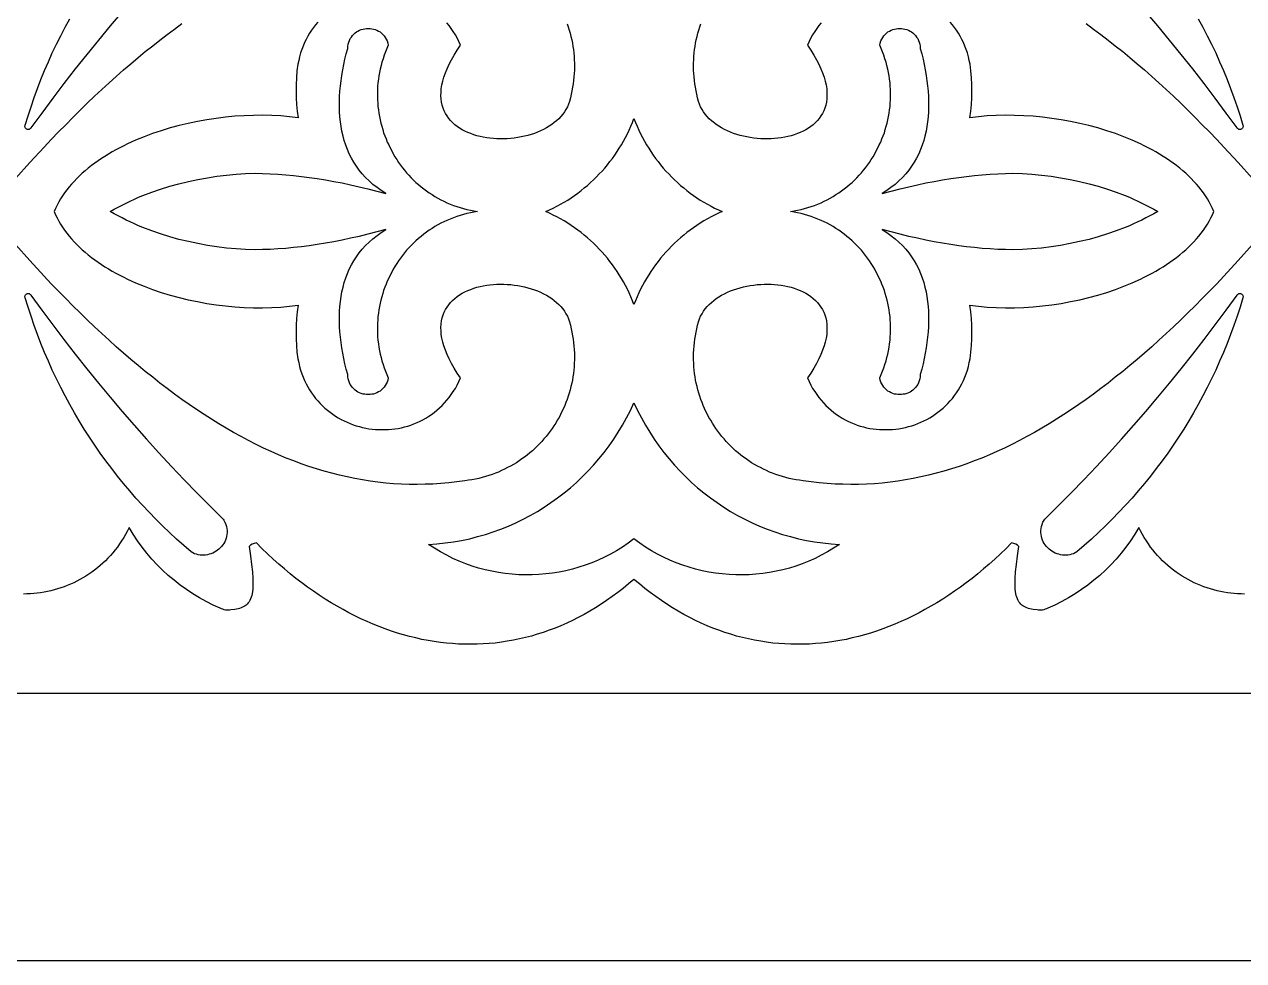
# Model space of a CAD drawing. Extents: x 1274 to 2074, y -191 to -51.
# Drawn here: x 1747.8 to 1861.8, y -190.5 to -103 of the extents above; entities that cross this region are included whole.
import ezdxf

# ---------------------------------------------------------------- set-up
doc = ezdxf.new("R2010")
doc.units = 0
doc.layers.add('LAYER_1', color=18, linetype='CONTINUOUS')

msp = doc.modelspace()

# ---------------------------------------------------------------- linework, layer by layer
at = {"layer": 'LAYER_1'}
for points in [[(2074.4, -190.54), (2074.4, -50.54), (1274.4, -50.54), (1274.4, -190.54)], [(1755.83, -120.54), (1756.19, -120.33), (1756.56, -120.13), (1756.93, -119.94), (1757.3, -119.75), (1757.69, -119.56), (1758.08, -119.39), (1758.48, -119.21), (1758.88, -119.05), (1759.7, -118.74), (1760.53, -118.45), (1761.39, -118.18), (1762.25, -117.94), (1763.13, -117.73), (1764.02, -117.54), (1764.91, -117.38), (1765.8, -117.24), (1766.7, -117.13), (1767.59, -117.05), (1768.48, -116.99), (1769.36, -116.96), (1770.07, -116.98), (1770.78, -117), (1771.5, -117.05), (1772.23, -117.1), (1772.95, -117.17), (1773.69, -117.25), (1774.43, -117.35), (1775.18, -117.46), (1775.94, -117.58), (1776.71, -117.72), (1777.49, -117.87), (1778.28, -118.04), (1779.09, -118.22), (1779.91, -118.42), (1780.74, -118.63), (1781.59, -118.85), (1781.16, -118.58), (1780.76, -118.3), (1780.38, -118), (1780.02, -117.68), (1779.69, -117.36), (1779.38, -117.02), (1779.1, -116.67), (1778.83, -116.31), (1778.59, -115.93), (1778.37, -115.55), (1778.17, -115.15), (1778, -114.75), (1777.84, -114.34), (1777.7, -113.91), (1777.58, -113.48), (1777.48, -113.04), (1777.4, -112.59), (1777.34, -112.14), (1777.29, -111.68), (1777.26, -111.21), (1777.24, -110.74), (1777.24, -110.26), (1777.26, -109.78), (1777.29, -109.29), (1777.34, -108.8), (1777.4, -108.31), (1777.47, -107.81), (1777.56, -107.31), (1777.65, -106.81), (1777.76, -106.31), (1777.89, -105.81), (1778.02, -105.3), (1778.03, -105.09), (1778.07, -104.9), (1778.12, -104.71), (1778.18, -104.54), (1778.26, -104.38), (1778.36, -104.23), (1778.46, -104.09), (1778.58, -103.97), (1778.71, -103.85), (1778.84, -103.76), (1778.98, -103.67), (1779.13, -103.6), (1779.29, -103.54), (1779.45, -103.49), (1779.61, -103.46), (1779.78, -103.44), (1779.94, -103.43), (1780.11, -103.44), (1780.27, -103.46), (1780.44, -103.49), (1780.6, -103.54), (1780.75, -103.6), (1780.9, -103.67), (1781.04, -103.76), (1781.18, -103.87), (1781.3, -103.99), (1781.42, -104.12), (1781.53, -104.26), (1781.62, -104.42), (1781.7, -104.6), (1781.76, -104.79), (1781.81, -104.99), (1781.67, -105.31), (1781.54, -105.62), (1781.43, -105.94), (1781.32, -106.26), (1781.22, -106.58), (1781.14, -106.9), (1781.06, -107.22), (1780.99, -107.54), (1780.94, -107.86), (1780.89, -108.18), (1780.85, -108.5), (1780.82, -108.82), (1780.81, -109.14), (1780.8, -109.46), (1780.8, -109.78), (1780.81, -110.1), (1780.83, -110.41), (1780.85, -110.73), (1780.89, -111.04), (1780.93, -111.35), (1780.99, -111.66), (1781.05, -111.97), (1781.12, -112.27), (1781.2, -112.57), (1781.29, -112.87), (1781.38, -113.17), (1781.49, -113.46), (1781.6, -113.75), (1781.72, -114.04), (1781.85, -114.32), (1781.98, -114.6), (1782.13, -114.88), (1782.28, -115.15), (1782.43, -115.42), (1782.6, -115.68), (1782.77, -115.94), (1782.95, -116.19), (1783.14, -116.44), (1783.33, -116.68), (1783.53, -116.92), (1783.74, -117.15), (1783.96, -117.38), (1784.18, -117.6), (1784.4, -117.81), (1784.64, -118.02), (1784.88, -118.22), (1785.12, -118.41), (1785.38, -118.6), (1785.63, -118.78), (1785.9, -118.96), (1786.17, -119.12), (1786.44, -119.28), (1786.72, -119.43), (1787.01, -119.58), (1787.3, -119.71), (1787.6, -119.84), (1787.9, -119.96), (1788.21, -120.07), (1788.52, -120.17), (1788.84, -120.26), (1789.16, -120.35), (1789.49, -120.42), (1789.82, -120.48), (1790.16, -120.54), (1789.82, -120.59), (1789.49, -120.66), (1789.16, -120.73), (1788.84, -120.82), (1788.52, -120.91), (1788.21, -121.01), (1787.9, -121.12), (1787.6, -121.24), (1787.3, -121.36), (1787.01, -121.5), (1786.72, -121.64), (1786.44, -121.79), (1786.17, -121.95), (1785.9, -122.12), (1785.63, -122.29), (1785.38, -122.48), (1785.12, -122.66), (1784.88, -122.86), (1784.64, -123.06), (1784.4, -123.27), (1784.18, -123.48), (1783.96, -123.7), (1783.74, -123.93), (1783.53, -124.16), (1783.33, -124.4), (1783.14, -124.64), (1782.95, -124.89), (1782.77, -125.14), (1782.6, -125.4), (1782.43, -125.66), (1782.28, -125.93), (1782.13, -126.2), (1781.98, -126.48), (1781.85, -126.75), (1781.72, -127.04), (1781.6, -127.32), (1781.49, -127.61), (1781.38, -127.91), (1781.29, -128.2), (1781.2, -128.5), (1781.12, -128.81), (1781.05, -129.11), (1780.99, -129.42), (1780.93, -129.73), (1780.89, -130.04), (1780.85, -130.35), (1780.83, -130.66), (1780.81, -130.98), (1780.8, -131.3), (1780.8, -131.61), (1780.81, -131.93), (1780.82, -132.25), (1780.85, -132.57), (1780.89, -132.9), (1780.94, -133.22), (1780.99, -133.54), (1781.06, -133.86), (1781.14, -134.18), (1781.22, -134.5), (1781.32, -134.82), (1781.43, -135.14), (1781.54, -135.45), (1781.67, -135.77), (1781.81, -136.08), (1781.76, -136.29), (1781.7, -136.48), (1781.62, -136.65), (1781.53, -136.81), (1781.42, -136.96), (1781.3, -137.09), (1781.18, -137.21), (1781.04, -137.31), (1780.9, -137.4), (1780.75, -137.48), (1780.6, -137.54), (1780.44, -137.59), (1780.27, -137.62), (1780.11, -137.64), (1779.94, -137.65), (1779.78, -137.64), (1779.61, -137.62), (1779.45, -137.59), (1779.29, -137.54), (1779.13, -137.48), (1778.98, -137.41), (1778.84, -137.32), (1778.71, -137.22), (1778.58, -137.11), (1778.46, -136.99), (1778.36, -136.85), (1778.26, -136.7), (1778.18, -136.54), (1778.12, -136.37), (1778.07, -136.18), (1778.03, -135.98), (1778.02, -135.77), (1777.89, -135.27), (1777.76, -134.77), (1777.65, -134.26), (1777.56, -133.76), (1777.47, -133.26), (1777.4, -132.77), (1777.34, -132.27), (1777.29, -131.78), (1777.26, -131.3), (1777.24, -130.81), (1777.24, -130.34), (1777.26, -129.86), (1777.29, -129.4), (1777.34, -128.94), (1777.4, -128.48), (1777.48, -128.04), (1777.58, -127.6), (1777.7, -127.17), (1777.84, -126.74), (1778, -126.33), (1778.17, -125.92), (1778.37, -125.53), (1778.59, -125.14), (1778.83, -124.77), (1779.1, -124.41), (1779.38, -124.06), (1779.69, -123.72), (1780.02, -123.39), (1780.38, -123.08), (1780.76, -122.78), (1781.16, -122.5), (1781.59, -122.23), (1780.74, -122.45), (1779.91, -122.66), (1779.09, -122.86), (1778.28, -123.04), (1777.49, -123.2), (1776.71, -123.36), (1775.94, -123.49), (1775.18, -123.62), (1774.43, -123.73), (1773.69, -123.83), (1772.95, -123.91), (1772.23, -123.98), (1771.5, -124.03), (1770.78, -124.07), (1770.07, -124.1), (1769.36, -124.12), (1768.48, -124.09), (1767.59, -124.03), (1766.7, -123.95), (1765.8, -123.84), (1764.91, -123.7), (1764.02, -123.54), (1763.13, -123.35), (1762.25, -123.14), (1761.39, -122.9), (1760.53, -122.63), (1759.7, -122.34), (1758.88, -122.03), (1758.48, -121.86), (1758.08, -121.69), (1757.69, -121.51), (1757.3, -121.33), (1756.93, -121.14), (1756.56, -120.95), (1756.19, -120.75)], [(1819.4, -120.54), (1819.74, -120.48), (1820.07, -120.42), (1820.4, -120.35), (1820.72, -120.26), (1821.04, -120.17), (1821.35, -120.07), (1821.66, -119.96), (1821.96, -119.84), (1822.26, -119.71), (1822.55, -119.58), (1822.84, -119.43), (1823.12, -119.28), (1823.39, -119.12), (1823.66, -118.96), (1823.93, -118.78), (1824.19, -118.6), (1824.44, -118.41), (1824.68, -118.22), (1824.92, -118.02), (1825.16, -117.81), (1825.38, -117.6), (1825.6, -117.38), (1825.82, -117.15), (1826.03, -116.92), (1826.23, -116.68), (1826.42, -116.44), (1826.61, -116.19), (1826.79, -115.94), (1826.96, -115.68), (1827.13, -115.42), (1827.28, -115.15), (1827.43, -114.88), (1827.58, -114.6), (1827.71, -114.32), (1827.84, -114.04), (1827.96, -113.75), (1828.07, -113.46), (1828.18, -113.17), (1828.27, -112.87), (1828.36, -112.57), (1828.44, -112.27), (1828.51, -111.97), (1828.57, -111.66), (1828.63, -111.35), (1828.67, -111.04), (1828.71, -110.73), (1828.73, -110.41), (1828.75, -110.1), (1828.76, -109.78), (1828.76, -109.46), (1828.75, -109.14), (1828.74, -108.82), (1828.71, -108.5), (1828.67, -108.18), (1828.62, -107.86), (1828.57, -107.54), (1828.5, -107.22), (1828.42, -106.9), (1828.34, -106.58), (1828.24, -106.26), (1828.13, -105.94), (1828.02, -105.62), (1827.89, -105.31), (1827.75, -104.99), (1827.8, -104.79), (1827.86, -104.6), (1827.94, -104.42), (1828.04, -104.26), (1828.14, -104.12), (1828.26, -103.99), (1828.38, -103.87), (1828.52, -103.76), (1828.66, -103.67), (1828.81, -103.6), (1828.96, -103.54), (1829.12, -103.49), (1829.29, -103.46), (1829.45, -103.44), (1829.62, -103.43), (1829.78, -103.44), (1829.95, -103.46), (1830.11, -103.49), (1830.27, -103.54), (1830.43, -103.6), (1830.58, -103.67), (1830.72, -103.76), (1830.85, -103.85), (1830.98, -103.97), (1831.1, -104.09), (1831.2, -104.23), (1831.3, -104.38), (1831.38, -104.54), (1831.44, -104.71), (1831.49, -104.9), (1831.53, -105.09), (1831.54, -105.3), (1831.67, -105.81), (1831.8, -106.31), (1831.91, -106.81), (1832, -107.31), (1832.09, -107.81), (1832.16, -108.31), (1832.22, -108.8), (1832.27, -109.29), (1832.3, -109.78), (1832.32, -110.26), (1832.32, -110.74), (1832.3, -111.21), (1832.27, -111.68), (1832.22, -112.14), (1832.16, -112.59), (1832.08, -113.04), (1831.98, -113.48), (1831.86, -113.91), (1831.72, -114.34), (1831.56, -114.75), (1831.39, -115.15), (1831.19, -115.55), (1830.97, -115.93), (1830.73, -116.31), (1830.46, -116.67), (1830.18, -117.02), (1829.87, -117.36), (1829.54, -117.68), (1829.18, -118), (1828.8, -118.3), (1828.4, -118.58), (1827.97, -118.85), (1828.82, -118.63), (1829.65, -118.42), (1830.47, -118.22), (1831.28, -118.04), (1832.07, -117.87), (1832.85, -117.72), (1833.62, -117.58), (1834.38, -117.46), (1835.13, -117.35), (1835.87, -117.25), (1836.61, -117.17), (1837.33, -117.1), (1838.06, -117.05), (1838.78, -117), (1839.49, -116.98), (1840.2, -116.96), (1841.08, -116.99), (1841.97, -117.05), (1842.87, -117.13), (1843.76, -117.24), (1844.65, -117.38), (1845.54, -117.54), (1846.43, -117.73), (1847.31, -117.94), (1848.17, -118.18), (1849.03, -118.45), (1849.86, -118.74), (1850.68, -119.05), (1851.08, -119.21), (1851.48, -119.39), (1851.87, -119.56), (1852.26, -119.75), (1852.63, -119.94), (1853.01, -120.13), (1853.37, -120.33), (1853.73, -120.54), (1853.37, -120.75), (1853.01, -120.95), (1852.63, -121.14), (1852.26, -121.33), (1851.87, -121.51), (1851.48, -121.69), (1851.08, -121.86), (1850.68, -122.03), (1849.86, -122.34), (1849.03, -122.63), (1848.17, -122.9), (1847.31, -123.14), (1846.43, -123.35), (1845.54, -123.54), (1844.65, -123.7), (1843.76, -123.84), (1842.87, -123.95), (1841.97, -124.03), (1841.08, -124.09), (1840.2, -124.12), (1839.49, -124.1), (1838.78, -124.07), (1838.06, -124.03), (1837.33, -123.98), (1836.61, -123.91), (1835.87, -123.83), (1835.13, -123.73), (1834.38, -123.62), (1833.62, -123.49), (1832.85, -123.36), (1832.07, -123.2), (1831.28, -123.04), (1830.47, -122.86), (1829.65, -122.66), (1828.82, -122.45), (1827.97, -122.23), (1828.4, -122.5), (1828.8, -122.78), (1829.18, -123.08), (1829.54, -123.39), (1829.87, -123.72), (1830.18, -124.06), (1830.46, -124.41), (1830.73, -124.77), (1830.97, -125.14), (1831.19, -125.53), (1831.39, -125.92), (1831.56, -126.33), (1831.72, -126.74), (1831.86, -127.17), (1831.98, -127.6), (1832.08, -128.04), (1832.16, -128.48), (1832.22, -128.94), (1832.27, -129.4), (1832.3, -129.86), (1832.32, -130.34), (1832.32, -130.81), (1832.3, -131.3), (1832.27, -131.78), (1832.22, -132.27), (1832.16, -132.77), (1832.09, -133.26), (1832, -133.76), (1831.91, -134.26), (1831.8, -134.77), (1831.67, -135.27), (1831.54, -135.77), (1831.53, -135.98), (1831.49, -136.18), (1831.44, -136.37), (1831.38, -136.54), (1831.3, -136.7), (1831.2, -136.85), (1831.1, -136.99), (1830.98, -137.11), (1830.85, -137.22), (1830.72, -137.32), (1830.58, -137.41), (1830.43, -137.48), (1830.27, -137.54), (1830.11, -137.59), (1829.95, -137.62), (1829.78, -137.64), (1829.62, -137.65), (1829.45, -137.64), (1829.29, -137.62), (1829.12, -137.59), (1828.96, -137.54), (1828.81, -137.48), (1828.66, -137.4), (1828.52, -137.31), (1828.38, -137.21), (1828.26, -137.09), (1828.14, -136.96), (1828.04, -136.81), (1827.94, -136.65), (1827.86, -136.48), (1827.8, -136.29), (1827.75, -136.08), (1827.89, -135.77), (1828.02, -135.45), (1828.13, -135.14), (1828.24, -134.82), (1828.34, -134.5), (1828.42, -134.18), (1828.5, -133.86), (1828.57, -133.54), (1828.62, -133.22), (1828.67, -132.9), (1828.71, -132.57), (1828.74, -132.25), (1828.75, -131.93), (1828.76, -131.61), (1828.76, -131.3), (1828.75, -130.98), (1828.73, -130.66), (1828.71, -130.35), (1828.67, -130.04), (1828.63, -129.73), (1828.57, -129.42), (1828.51, -129.11), (1828.44, -128.81), (1828.36, -128.5), (1828.27, -128.2), (1828.18, -127.91), (1828.07, -127.61), (1827.96, -127.32), (1827.84, -127.04), (1827.71, -126.75), (1827.58, -126.48), (1827.43, -126.2), (1827.28, -125.93), (1827.13, -125.66), (1826.96, -125.4), (1826.79, -125.14), (1826.61, -124.89), (1826.42, -124.64), (1826.23, -124.4), (1826.03, -124.16), (1825.82, -123.93), (1825.6, -123.7), (1825.38, -123.48), (1825.16, -123.27), (1824.92, -123.06), (1824.68, -122.86), (1824.44, -122.66), (1824.19, -122.48), (1823.93, -122.29), (1823.66, -122.12), (1823.39, -121.95), (1823.12, -121.79), (1822.84, -121.64), (1822.55, -121.5), (1822.26, -121.36), (1821.96, -121.24), (1821.66, -121.12), (1821.35, -121.01), (1821.04, -120.91), (1820.72, -120.82), (1820.4, -120.73), (1820.07, -120.66), (1819.74, -120.59)], [(1796.54, -120.54), (1796.89, -120.38), (1797.24, -120.21), (1797.58, -120.03), (1797.92, -119.85), (1798.26, -119.66), (1798.58, -119.46), (1798.9, -119.25), (1799.22, -119.03), (1799.53, -118.81), (1799.84, -118.57), (1800.13, -118.33), (1800.43, -118.09), (1800.71, -117.84), (1800.99, -117.57), (1801.26, -117.31), (1801.53, -117.03), (1801.79, -116.75), (1802.04, -116.47), (1802.29, -116.17), (1802.53, -115.87), (1802.76, -115.57), (1802.98, -115.26), (1803.2, -114.94), (1803.4, -114.62), (1803.61, -114.29), (1803.8, -113.96), (1803.98, -113.62), (1804.16, -113.27), (1804.33, -112.92), (1804.49, -112.57), (1804.64, -112.21), (1804.78, -111.85), (1804.92, -112.21), (1805.07, -112.57), (1805.23, -112.92), (1805.4, -113.27), (1805.58, -113.62), (1805.76, -113.96), (1805.96, -114.29), (1806.16, -114.62), (1806.36, -114.94), (1806.58, -115.26), (1806.8, -115.57), (1807.03, -115.87), (1807.27, -116.17), (1807.52, -116.47), (1807.77, -116.75), (1808.03, -117.03), (1808.3, -117.31), (1808.57, -117.57), (1808.85, -117.84), (1809.13, -118.09), (1809.43, -118.33), (1809.72, -118.57), (1810.03, -118.81), (1810.34, -119.03), (1810.66, -119.25), (1810.98, -119.46), (1811.31, -119.66), (1811.64, -119.85), (1811.98, -120.03), (1812.32, -120.21), (1812.67, -120.38), (1813.02, -120.54), (1812.67, -120.7), (1812.32, -120.87), (1811.98, -121.04), (1811.64, -121.23), (1811.31, -121.42), (1810.98, -121.62), (1810.66, -121.83), (1810.34, -122.05), (1810.03, -122.27), (1809.72, -122.5), (1809.43, -122.74), (1809.13, -122.99), (1808.85, -123.24), (1808.57, -123.5), (1808.3, -123.77), (1808.03, -124.04), (1807.77, -124.32), (1807.52, -124.61), (1807.27, -124.9), (1807.03, -125.2), (1806.8, -125.51), (1806.58, -125.82), (1806.36, -126.14), (1806.16, -126.46), (1805.96, -126.79), (1805.76, -127.12), (1805.58, -127.46), (1805.4, -127.8), (1805.23, -128.15), (1805.07, -128.51), (1804.92, -128.87), (1804.78, -129.23), (1804.64, -128.87), (1804.49, -128.51), (1804.33, -128.15), (1804.16, -127.8), (1803.98, -127.46), (1803.8, -127.12), (1803.61, -126.79), (1803.4, -126.46), (1803.2, -126.14), (1802.98, -125.82), (1802.76, -125.51), (1802.53, -125.2), (1802.29, -124.9), (1802.04, -124.61), (1801.79, -124.32), (1801.53, -124.04), (1801.26, -123.77), (1800.99, -123.5), (1800.71, -123.24), (1800.43, -122.99), (1800.13, -122.74), (1799.84, -122.5), (1799.53, -122.27), (1799.22, -122.05), (1798.9, -121.83), (1798.58, -121.62), (1798.26, -121.42), (1797.92, -121.23), (1797.58, -121.04), (1797.24, -120.87), (1796.89, -120.7)], [(1747.87, -128.6), (1747.85, -128.54), (1747.85, -128.48), (1747.86, -128.42), (1747.88, -128.37), (1747.9, -128.33), (1747.94, -128.29), (1747.98, -128.26), (1748.02, -128.23), (1748.07, -128.21), (1748.12, -128.2), (1748.17, -128.2), (1748.23, -128.21), (1748.28, -128.22), (1748.32, -128.25), (1748.37, -128.29), (1748.4, -128.34), (1749.42, -129.74), (1750.45, -131.13), (1751.49, -132.51), (1752.55, -133.87), (1753.63, -135.23), (1754.72, -136.57), (1755.82, -137.89), (1756.94, -139.21), (1758.07, -140.51), (1759.21, -141.81), (1760.37, -143.08), (1761.55, -144.35), (1762.73, -145.6), (1763.93, -146.84), (1765.15, -148.07), (1766.38, -149.28), (1766.45, -149.37), (1766.55, -149.57), (1766.62, -149.77), (1766.68, -149.97), (1766.72, -150.16), (1766.74, -150.35), (1766.74, -150.54), (1766.73, -150.72), (1766.7, -150.9), (1766.65, -151.07), (1766.59, -151.24), (1766.52, -151.4), (1766.43, -151.55), (1766.34, -151.69), (1766.23, -151.83), (1766.11, -151.96), (1765.98, -152.08), (1765.85, -152.19), (1765.71, -152.29), (1765.56, -152.38), (1765.4, -152.45), (1765.24, -152.52), (1765.08, -152.57), (1764.91, -152.62), (1764.74, -152.64), (1764.57, -152.66), (1764.39, -152.66), (1764.22, -152.65), (1764.05, -152.62), (1763.88, -152.57), (1763.71, -152.51), (1763.54, -152.43), (1763.38, -152.34), (1762.7, -151.75), (1762.02, -151.15), (1761.36, -150.54), (1760.71, -149.92), (1760.07, -149.29), (1759.45, -148.64), (1758.83, -147.99), (1758.23, -147.32), (1757.64, -146.64), (1757.07, -145.96), (1756.51, -145.26), (1755.96, -144.55), (1755.42, -143.83), (1754.89, -143.11), (1754.38, -142.37), (1753.89, -141.63), (1753.4, -140.87), (1752.93, -140.11), (1752.48, -139.34), (1752.04, -138.56), (1751.61, -137.77), (1751.2, -136.97), (1750.8, -136.17), (1750.41, -135.35), (1750.04, -134.53), (1749.69, -133.71), (1749.35, -132.87), (1749.02, -132.03), (1748.71, -131.18), (1748.42, -130.33), (1748.14, -129.47)], [(1846.18, -152.34), (1846.02, -152.43), (1845.85, -152.51), (1845.68, -152.57), (1845.51, -152.62), (1845.34, -152.65), (1845.17, -152.66), (1844.99, -152.66), (1844.82, -152.64), (1844.65, -152.62), (1844.48, -152.57), (1844.32, -152.52), (1844.16, -152.45), (1844, -152.38), (1843.85, -152.29), (1843.71, -152.19), (1843.58, -152.08), (1843.45, -151.96), (1843.33, -151.83), (1843.22, -151.69), (1843.13, -151.55), (1843.04, -151.4), (1842.97, -151.24), (1842.91, -151.07), (1842.86, -150.9), (1842.83, -150.72), (1842.82, -150.54), (1842.82, -150.35), (1842.84, -150.16), (1842.88, -149.97), (1842.94, -149.77), (1843.01, -149.57), (1843.11, -149.37), (1843.18, -149.28), (1844.41, -148.07), (1845.63, -146.84), (1846.83, -145.6), (1848.01, -144.35), (1849.19, -143.08), (1850.35, -141.81), (1851.49, -140.51), (1852.62, -139.21), (1853.74, -137.89), (1854.84, -136.57), (1855.93, -135.23), (1857.01, -133.87), (1858.07, -132.51), (1859.11, -131.13), (1860.14, -129.74), (1861.16, -128.34), (1861.19, -128.29), (1861.24, -128.25), (1861.28, -128.22), (1861.33, -128.21), (1861.39, -128.2), (1861.44, -128.2), (1861.49, -128.21), (1861.54, -128.23), (1861.58, -128.26), (1861.62, -128.29), (1861.66, -128.33), (1861.68, -128.37), (1861.7, -128.42), (1861.71, -128.48), (1861.71, -128.54), (1861.69, -128.6), (1861.43, -129.47), (1861.15, -130.33), (1860.85, -131.18), (1860.54, -132.03), (1860.21, -132.87), (1859.87, -133.71), (1859.52, -134.53), (1859.15, -135.35), (1858.76, -136.17), (1858.36, -136.97), (1857.95, -137.77), (1857.52, -138.56), (1857.08, -139.34), (1856.63, -140.11), (1856.16, -140.87), (1855.67, -141.63), (1855.18, -142.37), (1854.67, -143.11), (1854.14, -143.83), (1853.6, -144.55), (1853.05, -145.26), (1852.49, -145.96), (1851.92, -146.64), (1851.33, -147.32), (1850.73, -147.99), (1850.11, -148.64), (1849.49, -149.29), (1848.85, -149.92), (1848.2, -150.54), (1847.54, -151.15), (1846.86, -151.75)], [(1785.58, -151.65), (1786.36, -151.6), (1787.13, -151.51), (1787.9, -151.4), (1788.66, -151.27), (1789.42, -151.11), (1790.16, -150.92), (1790.89, -150.71), (1791.62, -150.47), (1792.34, -150.21), (1793.04, -149.93), (1793.74, -149.62), (1794.42, -149.29), (1795.09, -148.93), (1795.75, -148.56), (1796.39, -148.16), (1797.02, -147.74), (1797.64, -147.3), (1798.24, -146.84), (1798.83, -146.36), (1799.4, -145.85), (1799.95, -145.33), (1800.48, -144.79), (1801, -144.23), (1801.5, -143.65), (1801.98, -143.06), (1802.45, -142.44), (1802.89, -141.81), (1803.31, -141.16), (1803.71, -140.5), (1804.09, -139.82), (1804.45, -139.12), (1804.78, -138.41), (1805.11, -139.12), (1805.47, -139.82), (1805.85, -140.5), (1806.25, -141.16), (1806.67, -141.81), (1807.11, -142.44), (1807.58, -143.06), (1808.06, -143.65), (1808.56, -144.23), (1809.08, -144.79), (1809.61, -145.33), (1810.17, -145.85), (1810.73, -146.36), (1811.32, -146.84), (1811.92, -147.3), (1812.54, -147.74), (1813.17, -148.16), (1813.81, -148.56), (1814.47, -148.93), (1815.14, -149.29), (1815.82, -149.62), (1816.52, -149.93), (1817.22, -150.21), (1817.94, -150.47), (1818.67, -150.71), (1819.4, -150.92), (1820.15, -151.11), (1820.9, -151.27), (1821.66, -151.4), (1822.43, -151.51), (1823.2, -151.6), (1823.98, -151.65), (1823.43, -152.01), (1822.86, -152.35), (1822.29, -152.66), (1821.7, -152.95), (1821.11, -153.21), (1820.51, -153.45), (1819.91, -153.67), (1819.3, -153.86), (1818.68, -154.02), (1818.06, -154.16), (1817.44, -154.28), (1816.81, -154.37), (1816.18, -154.44), (1815.55, -154.48), (1814.92, -154.5), (1814.29, -154.49), (1813.66, -154.46), (1813.03, -154.41), (1812.4, -154.33), (1811.78, -154.23), (1811.16, -154.1), (1810.54, -153.95), (1809.93, -153.78), (1809.33, -153.58), (1808.73, -153.36), (1808.14, -153.11), (1807.55, -152.84), (1806.98, -152.55), (1806.41, -152.23), (1805.86, -151.89), (1805.31, -151.52), (1804.78, -151.13), (1804.25, -151.52), (1803.7, -151.89), (1803.15, -152.23), (1802.58, -152.55), (1802.01, -152.84), (1801.42, -153.11), (1800.83, -153.36), (1800.23, -153.58), (1799.63, -153.78), (1799.02, -153.95), (1798.4, -154.1), (1797.78, -154.23), (1797.16, -154.33), (1796.53, -154.41), (1795.9, -154.46), (1795.27, -154.49), (1794.64, -154.5), (1794.01, -154.48), (1793.38, -154.44), (1792.75, -154.37), (1792.12, -154.28), (1791.5, -154.16), (1790.88, -154.02), (1790.26, -153.86), (1789.65, -153.67), (1789.05, -153.45), (1788.45, -153.21), (1787.86, -152.95), (1787.27, -152.66), (1786.7, -152.35), (1786.13, -152.01)]]:
    msp.add_lwpolyline(points, close=True, dxfattribs=at)
for points in [[(1756.94, -101.87), (1755.82, -103.18), (1754.72, -104.51), (1753.63, -105.85), (1752.55, -107.2), (1751.49, -108.57), (1750.45, -109.95), (1749.42, -111.33), (1748.4, -112.73), (1748.37, -112.78), (1748.32, -112.82), (1748.28, -112.85), (1748.23, -112.87), (1748.17, -112.88), (1748.12, -112.88), (1748.07, -112.87), (1748.02, -112.85), (1747.98, -112.82), (1747.94, -112.79), (1747.9, -112.75), (1747.88, -112.7), (1747.86, -112.65), (1747.85, -112.6), (1747.85, -112.54), (1747.87, -112.48), (1748.14, -111.61), (1748.42, -110.75), (1748.71, -109.89), (1749.02, -109.05), (1749.35, -108.2), (1749.69, -107.37), (1750.04, -106.54), (1750.41, -105.72), (1750.8, -104.91), (1751.2, -104.11), (1751.61, -103.31), (1752.04, -102.52)], [(1857.52, -102.52), (1857.95, -103.31), (1858.36, -104.11), (1858.76, -104.91), (1859.15, -105.72), (1859.52, -106.54), (1859.87, -107.37), (1860.21, -108.2), (1860.54, -109.05), (1860.85, -109.89), (1861.15, -110.75), (1861.43, -111.61), (1861.69, -112.48), (1861.71, -112.54), (1861.71, -112.6), (1861.7, -112.65), (1861.68, -112.7), (1861.66, -112.75), (1861.62, -112.79), (1861.58, -112.82), (1861.54, -112.85), (1861.49, -112.87), (1861.44, -112.88), (1861.39, -112.88), (1861.33, -112.87), (1861.28, -112.85), (1861.24, -112.82), (1861.19, -112.78), (1861.16, -112.73), (1860.14, -111.33), (1859.11, -109.95), (1858.07, -108.57), (1857.01, -107.2), (1855.93, -105.85), (1854.84, -104.51), (1853.74, -103.18), (1852.62, -101.87)], [(1775.23, -102.84), (1775.02, -103.08), (1774.83, -103.33), (1774.64, -103.6), (1774.46, -103.87), (1774.3, -104.15), (1774.14, -104.45), (1773.99, -104.75), (1773.86, -105.07), (1773.73, -105.39), (1773.62, -105.72), (1773.52, -106.07), (1773.44, -106.42), (1773.36, -106.78), (1773.28, -107.4), (1773.23, -108.03), (1773.19, -108.66), (1773.19, -109.28), (1773.2, -109.91), (1773.24, -110.54), (1773.31, -111.16), (1773.4, -111.78), (1772.59, -111.68), (1771.76, -111.61), (1770.92, -111.56), (1770.06, -111.54), (1769.2, -111.55), (1768.34, -111.58), (1767.46, -111.64), (1766.59, -111.72), (1765.71, -111.83), (1764.84, -111.96), (1763.97, -112.12), (1763.11, -112.3), (1762.26, -112.5), (1761.42, -112.73), (1760.59, -112.99), (1759.78, -113.26), (1758.98, -113.56), (1758.2, -113.88), (1757.45, -114.22), (1757.08, -114.4), (1756.72, -114.59), (1756.36, -114.78), (1756.01, -114.97), (1755.67, -115.17), (1755.33, -115.38), (1755, -115.59), (1754.68, -115.81), (1754.37, -116.03), (1754.07, -116.25), (1753.77, -116.49), (1753.49, -116.72), (1753.21, -116.96), (1752.95, -117.21), (1752.69, -117.46), (1752.44, -117.72), (1752.2, -117.98), (1751.98, -118.24), (1751.76, -118.52), (1751.56, -118.79), (1751.36, -119.07), (1751.18, -119.36), (1751.01, -119.64), (1750.85, -119.94), (1750.71, -120.24), (1750.58, -120.54), (1750.71, -120.84), (1750.85, -121.14), (1751.01, -121.43), (1751.18, -121.72), (1751.36, -122.01), (1751.56, -122.29), (1751.76, -122.56), (1751.98, -122.83), (1752.2, -123.1), (1752.44, -123.36), (1752.69, -123.62), (1752.95, -123.87), (1753.21, -124.11), (1753.49, -124.35), (1753.77, -124.59), (1754.07, -124.82), (1754.37, -125.05), (1754.68, -125.27), (1755, -125.49), (1755.33, -125.7), (1755.67, -125.9), (1756.01, -126.11), (1756.36, -126.3), (1756.72, -126.49), (1757.08, -126.68), (1757.45, -126.86), (1758.2, -127.2), (1758.98, -127.52), (1759.78, -127.82), (1760.59, -128.09), (1761.42, -128.34), (1762.26, -128.57), (1763.11, -128.78), (1763.97, -128.96), (1764.84, -129.12), (1765.71, -129.25), (1766.59, -129.36), (1767.46, -129.44), (1768.34, -129.5), (1769.2, -129.53), (1770.06, -129.54), (1770.92, -129.52), (1771.76, -129.47), (1772.59, -129.39), (1773.4, -129.29), (1773.31, -129.91), (1773.24, -130.54), (1773.2, -131.17), (1773.19, -131.79), (1773.19, -132.42), (1773.23, -133.05), (1773.28, -133.67), (1773.36, -134.3), (1773.44, -134.66), (1773.52, -135.01), (1773.62, -135.36), (1773.73, -135.69), (1773.86, -136.01), (1773.99, -136.33), (1774.14, -136.63), (1774.3, -136.92), (1774.46, -137.21), (1774.64, -137.48), (1774.83, -137.74), (1775.02, -138), (1775.23, -138.24), (1775.44, -138.47), (1775.66, -138.7), (1775.89, -138.91), (1776.13, -139.11), (1776.37, -139.3), (1776.62, -139.48), (1776.88, -139.65), (1777.14, -139.81), (1777.41, -139.96), (1777.68, -140.1), (1777.96, -140.23), (1778.24, -140.35), (1778.53, -140.46), (1778.82, -140.55), (1779.11, -140.64), (1779.41, -140.71), (1779.71, -140.77), (1780.01, -140.83), (1780.31, -140.87), (1780.61, -140.9), (1780.92, -140.92), (1781.22, -140.92), (1781.53, -140.92), (1781.83, -140.91), (1782.13, -140.88), (1782.44, -140.84), (1782.74, -140.8), (1783.04, -140.74), (1783.34, -140.66), (1783.63, -140.58), (1783.92, -140.49), (1784.21, -140.38), (1784.5, -140.26), (1784.78, -140.13), (1785.05, -139.99), (1785.33, -139.84), (1785.59, -139.67), (1785.85, -139.5), (1786.11, -139.31), (1786.36, -139.11), (1786.6, -138.89), (1786.84, -138.67), (1787.06, -138.43), (1787.28, -138.18), (1787.5, -137.92), (1787.7, -137.65), (1787.89, -137.36), (1788.08, -137.06), (1788.25, -136.75), (1788.42, -136.43), (1788.57, -136.09), (1788.26, -135.63), (1787.97, -135.17), (1787.72, -134.73), (1787.5, -134.3), (1787.31, -133.89), (1787.15, -133.49), (1787.01, -133.1), (1786.91, -132.73), (1786.83, -132.37), (1786.77, -132.02), (1786.75, -131.69), (1786.74, -131.36), (1786.76, -131.05), (1786.8, -130.76), (1786.86, -130.48), (1786.94, -130.2), (1787.05, -129.95), (1787.17, -129.7), (1787.31, -129.47), (1787.46, -129.25), (1787.64, -129.04), (1787.83, -128.84), (1788.03, -128.66), (1788.25, -128.49), (1788.48, -128.33), (1788.72, -128.18), (1788.98, -128.05), (1789.24, -127.92), (1789.52, -127.81), (1789.8, -127.71), (1790.09, -127.62), (1790.39, -127.55), (1790.69, -127.48), (1791.01, -127.43), (1791.32, -127.39), (1791.64, -127.36), (1791.96, -127.34), (1792.29, -127.33), (1792.61, -127.33), (1792.94, -127.35), (1793.27, -127.37), (1793.59, -127.41), (1793.91, -127.45), (1794.23, -127.51), (1794.55, -127.58), (1794.86, -127.66), (1795.17, -127.75), (1795.47, -127.85), (1795.76, -127.96), (1796.05, -128.08), (1796.32, -128.22), (1796.59, -128.36), (1796.85, -128.51), (1797.09, -128.67), (1797.32, -128.84), (1797.54, -129.03), (1797.75, -129.22), (1797.94, -129.42), (1798.12, -129.63), (1798.28, -129.86), (1798.42, -130.09), (1798.55, -130.33), (1798.65, -130.58), (1798.74, -130.84), (1798.83, -131.17), (1798.91, -131.49), (1798.98, -131.82), (1799.04, -132.14), (1799.1, -132.47), (1799.14, -132.79), (1799.17, -133.12), (1799.2, -133.44), (1799.21, -133.76), (1799.22, -134.08), (1799.22, -134.4), (1799.2, -134.72), (1799.18, -135.04), (1799.16, -135.35), (1799.12, -135.67), (1799.07, -135.98), (1799.02, -136.29), (1798.96, -136.59), (1798.89, -136.9), (1798.81, -137.2), (1798.72, -137.5), (1798.63, -137.79), (1798.53, -138.09), (1798.42, -138.38), (1798.3, -138.66), (1798.18, -138.95), (1798.05, -139.23), (1797.91, -139.5), (1797.77, -139.78), (1797.61, -140.04), (1797.46, -140.31), (1797.29, -140.57), (1797.12, -140.82), (1796.94, -141.07), (1796.75, -141.32), (1796.56, -141.56), (1796.36, -141.79), (1796.16, -142.02), (1795.95, -142.25), (1795.73, -142.47), (1795.51, -142.68), (1795.28, -142.89), (1795.04, -143.09), (1794.8, -143.29), (1794.56, -143.48), (1794.31, -143.66), (1794.05, -143.84), (1793.79, -144.01), (1793.52, -144.17), (1793.25, -144.33), (1792.97, -144.47), (1792.69, -144.62), (1792.4, -144.75), (1792.11, -144.88), (1791.82, -144.99), (1791.52, -145.11), (1791.21, -145.21), (1790.9, -145.3), (1790.59, -145.39), (1790.28, -145.47), (1789.95, -145.54), (1789.63, -145.6), (1789.3, -145.65), (1788.97, -145.69), (1788.22, -145.8), (1787.47, -145.88), (1786.73, -145.95), (1785.99, -146), (1785.25, -146.03), (1784.51, -146.04), (1783.78, -146.04), (1783.04, -146.01), (1782.31, -145.97), (1781.58, -145.91), (1780.85, -145.83), (1780.13, -145.74), (1779.41, -145.62), (1778.68, -145.49), (1777.96, -145.34), (1777.25, -145.18), (1776.53, -145), (1775.81, -144.8), (1775.1, -144.59), (1774.39, -144.35), (1773.68, -144.11), (1772.97, -143.84), (1772.27, -143.57), (1771.56, -143.27), (1770.86, -142.96), (1770.16, -142.64), (1769.46, -142.3), (1768.76, -141.94), (1768.06, -141.57), (1767.36, -141.19), (1766.67, -140.79), (1765.97, -140.37), (1765.28, -139.95), (1764.59, -139.5), (1763.9, -139.05), (1763.21, -138.58), (1762.53, -138.1), (1761.84, -137.6), (1761.15, -137.09), (1760.47, -136.57), (1759.79, -136.03), (1759.1, -135.48), (1758.42, -134.92), (1757.74, -134.35), (1757.06, -133.76), (1756.38, -133.17), (1755.71, -132.56), (1755.03, -131.94), (1754.35, -131.3), (1753.68, -130.66), (1753, -130.01), (1752.33, -129.34), (1751.66, -128.66), (1750.98, -127.97), (1750.31, -127.28), (1749.64, -126.57), (1748.3, -125.12), (1746.96, -123.63)], [(1746.96, -117.45), (1748.3, -115.96), (1749.64, -114.51), (1750.31, -113.8), (1750.98, -113.1), (1751.66, -112.42), (1752.33, -111.74), (1753, -111.07), (1753.68, -110.42), (1754.35, -109.77), (1755.03, -109.14), (1755.71, -108.52), (1756.38, -107.91), (1757.06, -107.31), (1757.74, -106.73), (1758.42, -106.15), (1759.1, -105.59), (1759.79, -105.05), (1760.47, -104.51), (1761.15, -103.99), (1761.84, -103.48), (1762.53, -102.98)], [(1798.53, -102.99), (1798.63, -103.28), (1798.72, -103.58), (1798.81, -103.88), (1798.89, -104.18), (1798.96, -104.48), (1799.02, -104.79), (1799.07, -105.1), (1799.12, -105.41), (1799.16, -105.72), (1799.18, -106.04), (1799.2, -106.36), (1799.22, -106.68), (1799.22, -106.99), (1799.21, -107.32), (1799.2, -107.64), (1799.17, -107.96), (1799.14, -108.28), (1799.1, -108.61), (1799.04, -108.93), (1798.98, -109.26), (1798.91, -109.58), (1798.83, -109.91), (1798.74, -110.24), (1798.65, -110.5), (1798.55, -110.75), (1798.42, -110.99), (1798.28, -111.22), (1798.12, -111.44), (1797.94, -111.65), (1797.75, -111.86), (1797.54, -112.05), (1797.32, -112.23), (1797.09, -112.41), (1796.85, -112.57), (1796.59, -112.72), (1796.32, -112.86), (1796.05, -112.99), (1795.76, -113.12), (1795.47, -113.23), (1795.17, -113.33), (1794.86, -113.42), (1794.55, -113.5), (1794.23, -113.56), (1793.91, -113.62), (1793.59, -113.67), (1793.27, -113.71), (1792.94, -113.73), (1792.61, -113.75), (1792.29, -113.75), (1791.96, -113.74), (1791.64, -113.72), (1791.32, -113.69), (1791.01, -113.65), (1790.69, -113.59), (1790.39, -113.53), (1790.09, -113.45), (1789.8, -113.36), (1789.52, -113.26), (1789.24, -113.15), (1788.98, -113.03), (1788.72, -112.89), (1788.48, -112.75), (1788.25, -112.59), (1788.03, -112.42), (1787.83, -112.23), (1787.64, -112.04), (1787.46, -111.83), (1787.31, -111.61), (1787.17, -111.38), (1787.05, -111.13), (1786.94, -110.87), (1786.86, -110.6), (1786.8, -110.32), (1786.76, -110.02), (1786.74, -109.71), (1786.75, -109.39), (1786.77, -109.06), (1786.83, -108.71), (1786.91, -108.35), (1787.01, -107.97), (1787.15, -107.59), (1787.31, -107.19), (1787.5, -106.77), (1787.72, -106.35), (1787.97, -105.91), (1788.26, -105.45), (1788.57, -104.98), (1788.42, -104.65), (1788.25, -104.32), (1788.08, -104.01), (1787.89, -103.72), (1787.7, -103.43), (1787.5, -103.16), (1787.28, -102.89)], [(1862.6, -123.63), (1861.26, -125.12), (1859.92, -126.57), (1859.25, -127.28), (1858.58, -127.97), (1857.9, -128.66), (1857.23, -129.34), (1856.56, -130.01), (1855.88, -130.66), (1855.21, -131.3), (1854.53, -131.94), (1853.85, -132.56), (1853.18, -133.17), (1852.5, -133.76), (1851.82, -134.35), (1851.14, -134.92), (1850.46, -135.48), (1849.77, -136.03), (1849.09, -136.57), (1848.41, -137.09), (1847.72, -137.6), (1847.03, -138.1), (1846.35, -138.58), (1845.66, -139.05), (1844.97, -139.5), (1844.28, -139.95), (1843.59, -140.37), (1842.89, -140.79), (1842.2, -141.19), (1841.5, -141.57), (1840.8, -141.94), (1840.1, -142.3), (1839.4, -142.64), (1838.7, -142.96), (1838, -143.27), (1837.29, -143.57), (1836.59, -143.84), (1835.88, -144.11), (1835.17, -144.35), (1834.46, -144.59), (1833.75, -144.8), (1833.03, -145), (1832.31, -145.18), (1831.6, -145.34), (1830.88, -145.49), (1830.15, -145.62), (1829.43, -145.74), (1828.71, -145.83), (1827.98, -145.91), (1827.25, -145.97), (1826.52, -146.01), (1825.78, -146.04), (1825.05, -146.04), (1824.31, -146.03), (1823.57, -146), (1822.83, -145.95), (1822.09, -145.88), (1821.34, -145.8), (1820.59, -145.69), (1820.26, -145.65), (1819.93, -145.6), (1819.61, -145.54), (1819.29, -145.47), (1818.97, -145.39), (1818.66, -145.3), (1818.35, -145.21), (1818.04, -145.11), (1817.74, -144.99), (1817.45, -144.88), (1817.16, -144.75), (1816.87, -144.62), (1816.59, -144.47), (1816.31, -144.33), (1816.04, -144.17), (1815.77, -144.01), (1815.51, -143.84), (1815.25, -143.66), (1815, -143.48), (1814.76, -143.29), (1814.52, -143.09), (1814.28, -142.89), (1814.05, -142.68), (1813.83, -142.47), (1813.62, -142.25), (1813.4, -142.02), (1813.2, -141.79), (1813, -141.56), (1812.81, -141.32), (1812.62, -141.07), (1812.44, -140.82), (1812.27, -140.57), (1812.11, -140.31), (1811.95, -140.04), (1811.79, -139.78), (1811.65, -139.5), (1811.51, -139.23), (1811.38, -138.95), (1811.26, -138.66), (1811.14, -138.38), (1811.03, -138.09), (1810.93, -137.79), (1810.84, -137.5), (1810.75, -137.2), (1810.67, -136.9), (1810.6, -136.59), (1810.54, -136.29), (1810.49, -135.98), (1810.44, -135.67), (1810.4, -135.35), (1810.38, -135.04), (1810.36, -134.72), (1810.35, -134.4), (1810.34, -134.08), (1810.35, -133.76), (1810.36, -133.44), (1810.39, -133.12), (1810.42, -132.79), (1810.46, -132.47), (1810.52, -132.14), (1810.58, -131.82), (1810.65, -131.49), (1810.73, -131.17), (1810.82, -130.84), (1810.91, -130.58), (1811.01, -130.33), (1811.14, -130.09), (1811.28, -129.86), (1811.44, -129.63), (1811.62, -129.42), (1811.81, -129.22), (1812.02, -129.03), (1812.24, -128.84), (1812.47, -128.67), (1812.71, -128.51), (1812.97, -128.36), (1813.24, -128.22), (1813.51, -128.08), (1813.8, -127.96), (1814.09, -127.85), (1814.39, -127.75), (1814.7, -127.66), (1815.01, -127.58), (1815.33, -127.51), (1815.65, -127.45), (1815.97, -127.41), (1816.29, -127.37), (1816.62, -127.35), (1816.95, -127.33), (1817.27, -127.33), (1817.6, -127.34), (1817.92, -127.36), (1818.24, -127.39), (1818.55, -127.43), (1818.87, -127.48), (1819.17, -127.55), (1819.47, -127.62), (1819.76, -127.71), (1820.05, -127.81), (1820.32, -127.92), (1820.58, -128.05), (1820.84, -128.18), (1821.08, -128.33), (1821.31, -128.49), (1821.53, -128.66), (1821.73, -128.84), (1821.92, -129.04), (1822.1, -129.25), (1822.25, -129.47), (1822.39, -129.7), (1822.51, -129.95), (1822.62, -130.2), (1822.7, -130.48), (1822.76, -130.76), (1822.8, -131.05), (1822.82, -131.36), (1822.81, -131.69), (1822.79, -132.02), (1822.73, -132.37), (1822.65, -132.73), (1822.55, -133.1), (1822.41, -133.49), (1822.25, -133.89), (1822.06, -134.3), (1821.84, -134.73), (1821.59, -135.17), (1821.3, -135.63), (1820.99, -136.09), (1821.14, -136.43), (1821.31, -136.75), (1821.48, -137.06), (1821.67, -137.36), (1821.86, -137.65), (1822.07, -137.92), (1822.28, -138.18), (1822.5, -138.43), (1822.72, -138.67), (1822.96, -138.89), (1823.2, -139.11), (1823.45, -139.31), (1823.71, -139.5), (1823.97, -139.67), (1824.23, -139.84), (1824.51, -139.99), (1824.78, -140.13), (1825.06, -140.26), (1825.35, -140.38), (1825.64, -140.49), (1825.93, -140.58), (1826.22, -140.66), (1826.52, -140.74), (1826.82, -140.8), (1827.12, -140.84), (1827.43, -140.88), (1827.73, -140.91), (1828.03, -140.92), (1828.34, -140.92), (1828.64, -140.92), (1828.95, -140.9), (1829.25, -140.87), (1829.55, -140.83), (1829.85, -140.77), (1830.15, -140.71), (1830.45, -140.64), (1830.74, -140.55), (1831.03, -140.46), (1831.32, -140.35), (1831.6, -140.23), (1831.88, -140.1), (1832.15, -139.96), (1832.42, -139.81), (1832.68, -139.65), (1832.94, -139.48), (1833.19, -139.3), (1833.43, -139.11), (1833.67, -138.91), (1833.9, -138.7), (1834.12, -138.47), (1834.33, -138.24), (1834.54, -138), (1834.73, -137.74), (1834.92, -137.48), (1835.1, -137.21), (1835.26, -136.92), (1835.42, -136.63), (1835.57, -136.33), (1835.7, -136.01), (1835.83, -135.69), (1835.94, -135.36), (1836.04, -135.01), (1836.12, -134.66), (1836.2, -134.3), (1836.28, -133.67), (1836.33, -133.05), (1836.37, -132.42), (1836.37, -131.79), (1836.36, -131.17), (1836.32, -130.54), (1836.25, -129.91), (1836.16, -129.29), (1836.97, -129.39), (1837.8, -129.47), (1838.64, -129.52), (1839.5, -129.54), (1840.36, -129.53), (1841.22, -129.5), (1842.1, -129.44), (1842.97, -129.36), (1843.85, -129.25), (1844.72, -129.12), (1845.59, -128.96), (1846.45, -128.78), (1847.3, -128.57), (1848.14, -128.34), (1848.97, -128.09), (1849.78, -127.82), (1850.58, -127.52), (1851.36, -127.2), (1852.11, -126.86), (1852.48, -126.68), (1852.84, -126.49), (1853.2, -126.3), (1853.55, -126.11), (1853.89, -125.9), (1854.23, -125.7), (1854.56, -125.49), (1854.88, -125.27), (1855.19, -125.05), (1855.49, -124.82), (1855.79, -124.59), (1856.07, -124.35), (1856.35, -124.11), (1856.61, -123.87), (1856.87, -123.62), (1857.12, -123.36), (1857.36, -123.1), (1857.58, -122.83), (1857.8, -122.56), (1858, -122.29), (1858.2, -122.01), (1858.38, -121.72), (1858.55, -121.43), (1858.71, -121.14), (1858.85, -120.84), (1858.98, -120.54), (1858.85, -120.24), (1858.71, -119.94), (1858.55, -119.64), (1858.38, -119.36), (1858.2, -119.07), (1858, -118.79), (1857.8, -118.52), (1857.58, -118.24), (1857.36, -117.98), (1857.12, -117.72), (1856.87, -117.46), (1856.61, -117.21), (1856.35, -116.96), (1856.07, -116.72), (1855.79, -116.49), (1855.49, -116.25), (1855.19, -116.03), (1854.88, -115.81), (1854.56, -115.59), (1854.23, -115.38), (1853.89, -115.17), (1853.55, -114.97), (1853.2, -114.78), (1852.84, -114.59), (1852.48, -114.4), (1852.11, -114.22), (1851.36, -113.88), (1850.58, -113.56), (1849.78, -113.26), (1848.97, -112.99), (1848.14, -112.73), (1847.3, -112.5), (1846.45, -112.3), (1845.59, -112.12), (1844.72, -111.96), (1843.85, -111.83), (1842.97, -111.72), (1842.1, -111.64), (1841.22, -111.58), (1840.36, -111.55), (1839.5, -111.54), (1838.64, -111.56), (1837.8, -111.61), (1836.97, -111.68), (1836.16, -111.78), (1836.25, -111.16), (1836.32, -110.54), (1836.36, -109.91), (1836.37, -109.28), (1836.37, -108.66), (1836.33, -108.03), (1836.28, -107.4), (1836.2, -106.78), (1836.12, -106.42), (1836.04, -106.07), (1835.94, -105.72), (1835.83, -105.39), (1835.7, -105.07), (1835.57, -104.75), (1835.42, -104.45), (1835.26, -104.15), (1835.1, -103.87), (1834.92, -103.6), (1834.73, -103.33), (1834.54, -103.08), (1834.33, -102.84)], [(1822.28, -102.89), (1822.07, -103.16), (1821.86, -103.43), (1821.67, -103.72), (1821.48, -104.01), (1821.31, -104.32), (1821.14, -104.65), (1820.99, -104.98), (1821.3, -105.45), (1821.59, -105.91), (1821.84, -106.35), (1822.06, -106.77), (1822.25, -107.19), (1822.41, -107.59), (1822.55, -107.97), (1822.65, -108.35), (1822.73, -108.71), (1822.79, -109.06), (1822.81, -109.39), (1822.82, -109.71), (1822.8, -110.02), (1822.76, -110.32), (1822.7, -110.6), (1822.62, -110.87), (1822.51, -111.13), (1822.39, -111.38), (1822.25, -111.61), (1822.1, -111.83), (1821.92, -112.04), (1821.73, -112.23), (1821.53, -112.42), (1821.31, -112.59), (1821.08, -112.75), (1820.84, -112.89), (1820.58, -113.03), (1820.32, -113.15), (1820.05, -113.26), (1819.76, -113.36), (1819.47, -113.45), (1819.17, -113.53), (1818.87, -113.59), (1818.55, -113.65), (1818.24, -113.69), (1817.92, -113.72), (1817.6, -113.74), (1817.27, -113.75), (1816.95, -113.75), (1816.62, -113.73), (1816.29, -113.71), (1815.97, -113.67), (1815.65, -113.62), (1815.33, -113.56), (1815.01, -113.5), (1814.7, -113.42), (1814.39, -113.33), (1814.09, -113.23), (1813.8, -113.12), (1813.51, -112.99), (1813.24, -112.86), (1812.97, -112.72), (1812.71, -112.57), (1812.47, -112.41), (1812.24, -112.23), (1812.02, -112.05), (1811.81, -111.86), (1811.62, -111.65), (1811.44, -111.44), (1811.28, -111.22), (1811.14, -110.99), (1811.01, -110.75), (1810.91, -110.5), (1810.82, -110.24), (1810.73, -109.91), (1810.65, -109.58), (1810.58, -109.26), (1810.52, -108.93), (1810.46, -108.61), (1810.42, -108.28), (1810.39, -107.96), (1810.36, -107.64), (1810.35, -107.32), (1810.34, -106.99), (1810.35, -106.68), (1810.36, -106.36), (1810.38, -106.04), (1810.4, -105.72), (1810.44, -105.41), (1810.49, -105.1), (1810.54, -104.79), (1810.6, -104.48), (1810.67, -104.18), (1810.75, -103.88), (1810.84, -103.58), (1810.93, -103.28), (1811.03, -102.99)], [(1847.03, -102.98), (1847.72, -103.48), (1848.41, -103.99), (1849.09, -104.51), (1849.77, -105.05), (1850.46, -105.59), (1851.14, -106.15), (1851.82, -106.73), (1852.5, -107.31), (1853.18, -107.91), (1853.85, -108.52), (1854.53, -109.14), (1855.21, -109.77), (1855.88, -110.42), (1856.56, -111.07), (1857.23, -111.74), (1857.9, -112.42), (1858.58, -113.1), (1859.25, -113.8), (1859.92, -114.51), (1861.26, -115.96), (1862.6, -117.45)], [(1861.84, -156.28), (1861.52, -156.27), (1861.2, -156.26), (1860.88, -156.23), (1860.56, -156.2), (1860.24, -156.16), (1859.92, -156.11), (1859.6, -156.05), (1859.29, -155.98), (1858.97, -155.9), (1858.66, -155.81), (1858.35, -155.71), (1858.05, -155.6), (1857.75, -155.49), (1857.45, -155.36), (1857.15, -155.23), (1856.86, -155.08), (1856.57, -154.93), (1856.29, -154.77), (1856.01, -154.6), (1855.73, -154.42), (1855.46, -154.24), (1855.2, -154.04), (1854.94, -153.84), (1854.68, -153.62), (1854.43, -153.4), (1854.19, -153.17), (1853.95, -152.93), (1853.72, -152.68), (1853.5, -152.42), (1853.28, -152.16), (1853.07, -151.89), (1852.87, -151.6), (1852.67, -151.31), (1852.48, -151.01), (1852.3, -150.71), (1852.13, -150.39), (1851.97, -150.07), (1851.59, -150.69), (1851.19, -151.3), (1850.76, -151.89), (1850.32, -152.46), (1849.85, -153.01), (1849.36, -153.54), (1848.85, -154.05), (1848.32, -154.54), (1847.77, -155), (1847.2, -155.45), (1846.62, -155.87), (1846.02, -156.26), (1845.4, -156.64), (1844.77, -156.98), (1844.12, -157.31), (1843.45, -157.6), (1843.34, -157.66), (1843.22, -157.71), (1843.09, -157.75), (1842.96, -157.78), (1842.84, -157.79), (1842.71, -157.79), (1842.58, -157.79), (1842.46, -157.77), (1842.1, -157.73), (1841.78, -157.67), (1841.64, -157.63), (1841.5, -157.58), (1841.37, -157.52), (1841.24, -157.46), (1841.13, -157.39), (1841.02, -157.31), (1840.93, -157.22), (1840.84, -157.12), (1840.76, -157.01), (1840.68, -156.88), (1840.62, -156.74), (1840.56, -156.59), (1840.51, -156.43), (1840.47, -156.25), (1840.44, -156.05), (1840.42, -155.84), (1840.4, -155.61), (1840.4, -155.37), (1840.4, -155.11), (1840.41, -154.83), (1840.45, -154.21), (1840.52, -153.51), (1840.63, -152.72), (1840.76, -151.84), (1840.63, -151.73), (1840.47, -151.63), (1840.29, -151.56), (1840.08, -151.51), (1839.56, -152.03), (1839.04, -152.53), (1838.51, -153.01), (1837.98, -153.49), (1837.45, -153.94), (1836.92, -154.39), (1836.38, -154.82), (1835.84, -155.23), (1835.29, -155.63), (1834.75, -156.02), (1834.2, -156.39), (1833.65, -156.75), (1833.09, -157.1), (1832.54, -157.43), (1831.98, -157.74), (1831.42, -158.04), (1830.86, -158.33), (1830.3, -158.6), (1829.73, -158.86), (1829.17, -159.1), (1828.6, -159.33), (1828.03, -159.54), (1827.46, -159.74), (1826.89, -159.93), (1826.32, -160.1), (1825.75, -160.25), (1825.18, -160.39), (1824.6, -160.52), (1824.03, -160.63), (1823.46, -160.72), (1822.88, -160.8), (1822.31, -160.87), (1821.74, -160.92), (1821.17, -160.96), (1820.59, -160.98), (1820.02, -160.98), (1819.45, -160.97), (1818.88, -160.95), (1818.31, -160.91), (1817.75, -160.86), (1817.18, -160.79), (1816.62, -160.7), (1816.05, -160.6), (1815.49, -160.48), (1814.93, -160.35), (1814.37, -160.21), (1813.82, -160.04), (1813.26, -159.87), (1812.71, -159.67), (1812.16, -159.47), (1811.61, -159.24), (1811.07, -159), (1810.53, -158.75), (1809.99, -158.48), (1809.45, -158.19), (1808.92, -157.89), (1808.39, -157.57), (1807.86, -157.24), (1807.34, -156.89), (1806.82, -156.52), (1806.3, -156.14), (1805.79, -155.75), (1805.28, -155.34), (1804.78, -154.91), (1804.28, -155.34), (1803.77, -155.75), (1803.26, -156.14), (1802.74, -156.52), (1802.22, -156.89), (1801.7, -157.24), (1801.17, -157.57), (1800.64, -157.89), (1800.11, -158.19), (1799.57, -158.48), (1799.03, -158.75), (1798.49, -159), (1797.95, -159.24), (1797.4, -159.47), (1796.85, -159.67), (1796.3, -159.87), (1795.74, -160.04), (1795.19, -160.21), (1794.63, -160.35), (1794.07, -160.48), (1793.51, -160.6), (1792.94, -160.7), (1792.38, -160.79), (1791.81, -160.86), (1791.25, -160.91), (1790.68, -160.95), (1790.11, -160.97), (1789.54, -160.98), (1788.97, -160.98), (1788.39, -160.96), (1787.82, -160.92), (1787.25, -160.87), (1786.68, -160.8), (1786.1, -160.72), (1785.53, -160.63), (1784.96, -160.52), (1784.38, -160.39), (1783.81, -160.25), (1783.24, -160.1), (1782.67, -159.93), (1782.1, -159.74), (1781.53, -159.54), (1780.96, -159.33), (1780.39, -159.1), (1779.83, -158.86), (1779.26, -158.6), (1778.7, -158.33), (1778.14, -158.04), (1777.58, -157.74), (1777.02, -157.43), (1776.47, -157.1), (1775.91, -156.75), (1775.36, -156.39), (1774.81, -156.02), (1774.27, -155.63), (1773.72, -155.23), (1773.18, -154.82), (1772.64, -154.39), (1772.11, -153.94), (1771.58, -153.49), (1771.05, -153.01), (1770.52, -152.53), (1770, -152.03), (1769.48, -151.51), (1769.27, -151.56), (1769.09, -151.63), (1768.93, -151.73), (1768.8, -151.84), (1768.93, -152.72), (1769.04, -153.51), (1769.11, -154.21), (1769.16, -154.83), (1769.16, -155.11), (1769.16, -155.37), (1769.16, -155.61), (1769.14, -155.84), (1769.12, -156.05), (1769.09, -156.25), (1769.05, -156.43), (1769, -156.59), (1768.94, -156.74), (1768.88, -156.88), (1768.8, -157.01), (1768.72, -157.12), (1768.63, -157.22), (1768.54, -157.31), (1768.43, -157.39), (1768.32, -157.46), (1768.19, -157.52), (1768.06, -157.58), (1767.92, -157.63), (1767.78, -157.67), (1767.46, -157.73), (1767.1, -157.77), (1766.98, -157.79), (1766.85, -157.79), (1766.72, -157.79), (1766.6, -157.78), (1766.47, -157.75), (1766.35, -157.71), (1766.22, -157.66), (1766.11, -157.6), (1765.44, -157.31), (1764.79, -156.98), (1764.16, -156.64), (1763.54, -156.26), (1762.94, -155.87), (1762.36, -155.45), (1761.79, -155), (1761.24, -154.54), (1760.71, -154.05), (1760.2, -153.54), (1759.71, -153.01), (1759.24, -152.46), (1758.8, -151.89), (1758.37, -151.3), (1757.97, -150.69), (1757.59, -150.07), (1757.43, -150.39), (1757.26, -150.71), (1757.08, -151.01), (1756.89, -151.31), (1756.7, -151.6), (1756.49, -151.89), (1756.28, -152.16), (1756.06, -152.42), (1755.84, -152.68), (1755.61, -152.93), (1755.37, -153.17), (1755.13, -153.4), (1754.88, -153.62), (1754.62, -153.84), (1754.36, -154.04), (1754.1, -154.24), (1753.83, -154.42), (1753.55, -154.6), (1753.27, -154.77), (1752.99, -154.93), (1752.7, -155.08), (1752.41, -155.23), (1752.11, -155.36), (1751.81, -155.49), (1751.51, -155.6), (1751.21, -155.71), (1750.9, -155.81), (1750.59, -155.9), (1750.27, -155.98), (1749.96, -156.05), (1749.64, -156.11), (1749.32, -156.16), (1749, -156.2), (1748.68, -156.23), (1748.36, -156.26), (1748.04, -156.27), (1747.72, -156.28)], [(1348.71, -165.54), (2000.1, -165.54)]]:
    msp.add_lwpolyline(points, dxfattribs=at)

doc.saveas('drawing.dxf')
